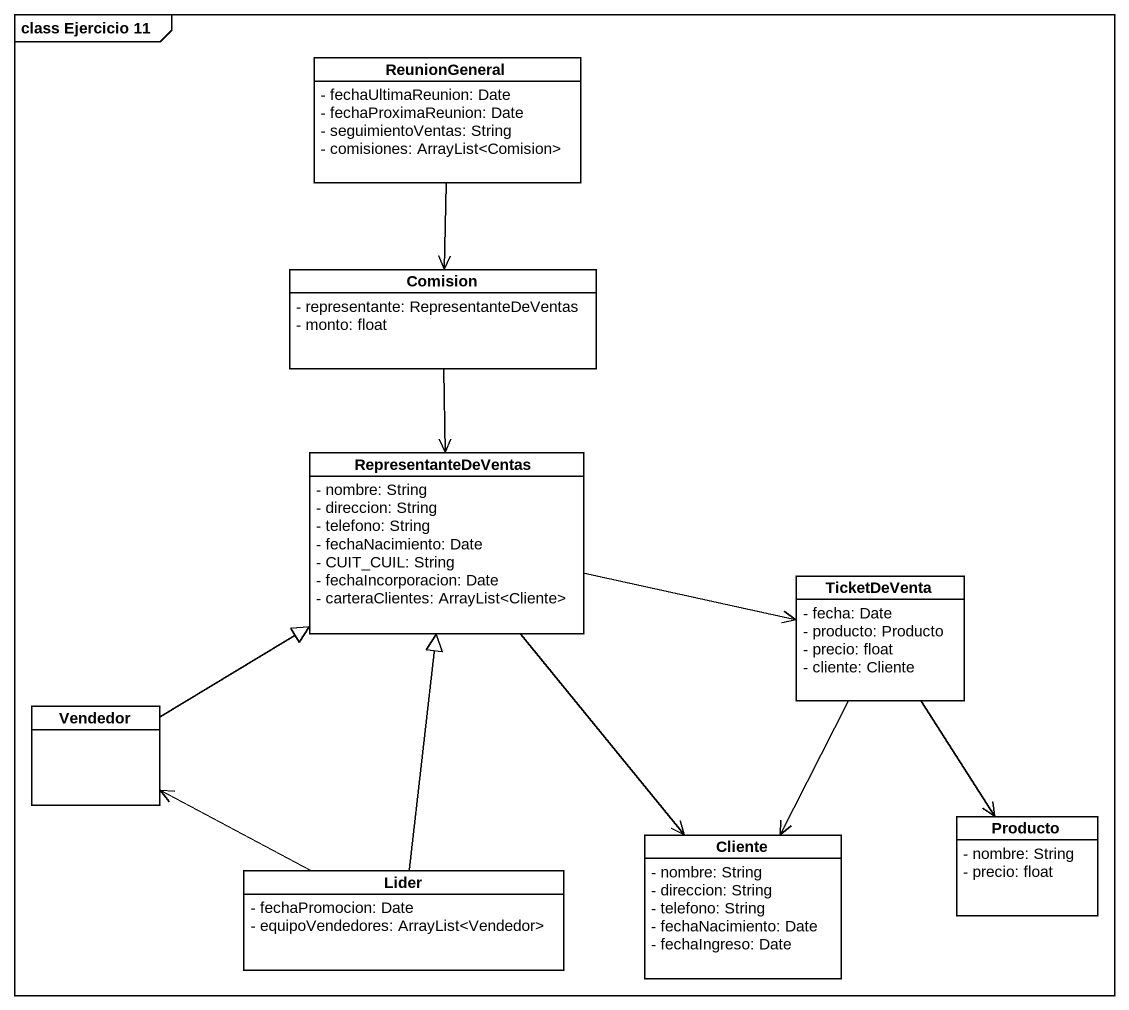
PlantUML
@startuml
mainframe class Ejercicio 11
hide circle
hide empty members
skinparam classAttributeIconSize 0
class ReunionGeneral {
  - fechaUltimaReunion: Date
  - fechaProximaReunion: Date
  - seguimientoVentas: String
  - comisiones: ArrayList<Comision>
}
class Comision {
  - representante: RepresentanteDeVentas
  - monto: float
}
class RepresentanteDeVentas {
  - nombre: String
  - direccion: String
  - telefono: String
  - fechaNacimiento: Date
  - CUIT_CUIL: String
  - fechaIncorporacion: Date
  - carteraClientes: ArrayList<Cliente>
}
class TicketDeVenta {
  - fecha: Date
  - producto: Producto
  - precio: float
  - cliente: Cliente
}
class Vendedor
class Cliente {
  - nombre: String
  - direccion: String
  - telefono: String
  - fechaNacimiento: Date
  - fechaIngreso: Date
}
class Producto {
  - nombre: String
  - precio: float
}
class Lider {
  - fechaPromocion: Date
  - equipoVendedores: ArrayList<Vendedor>
}
ReunionGeneral --> Comision
Comision --> RepresentanteDeVentas
RepresentanteDeVentas -right-> TicketDeVenta
RepresentanteDeVentas --> Cliente
TicketDeVenta --> Cliente
TicketDeVenta --> Producto
Vendedor -up-|> RepresentanteDeVentas
Lider -up-|> RepresentanteDeVentas
Lider -left-> Vendedor
@enduml
